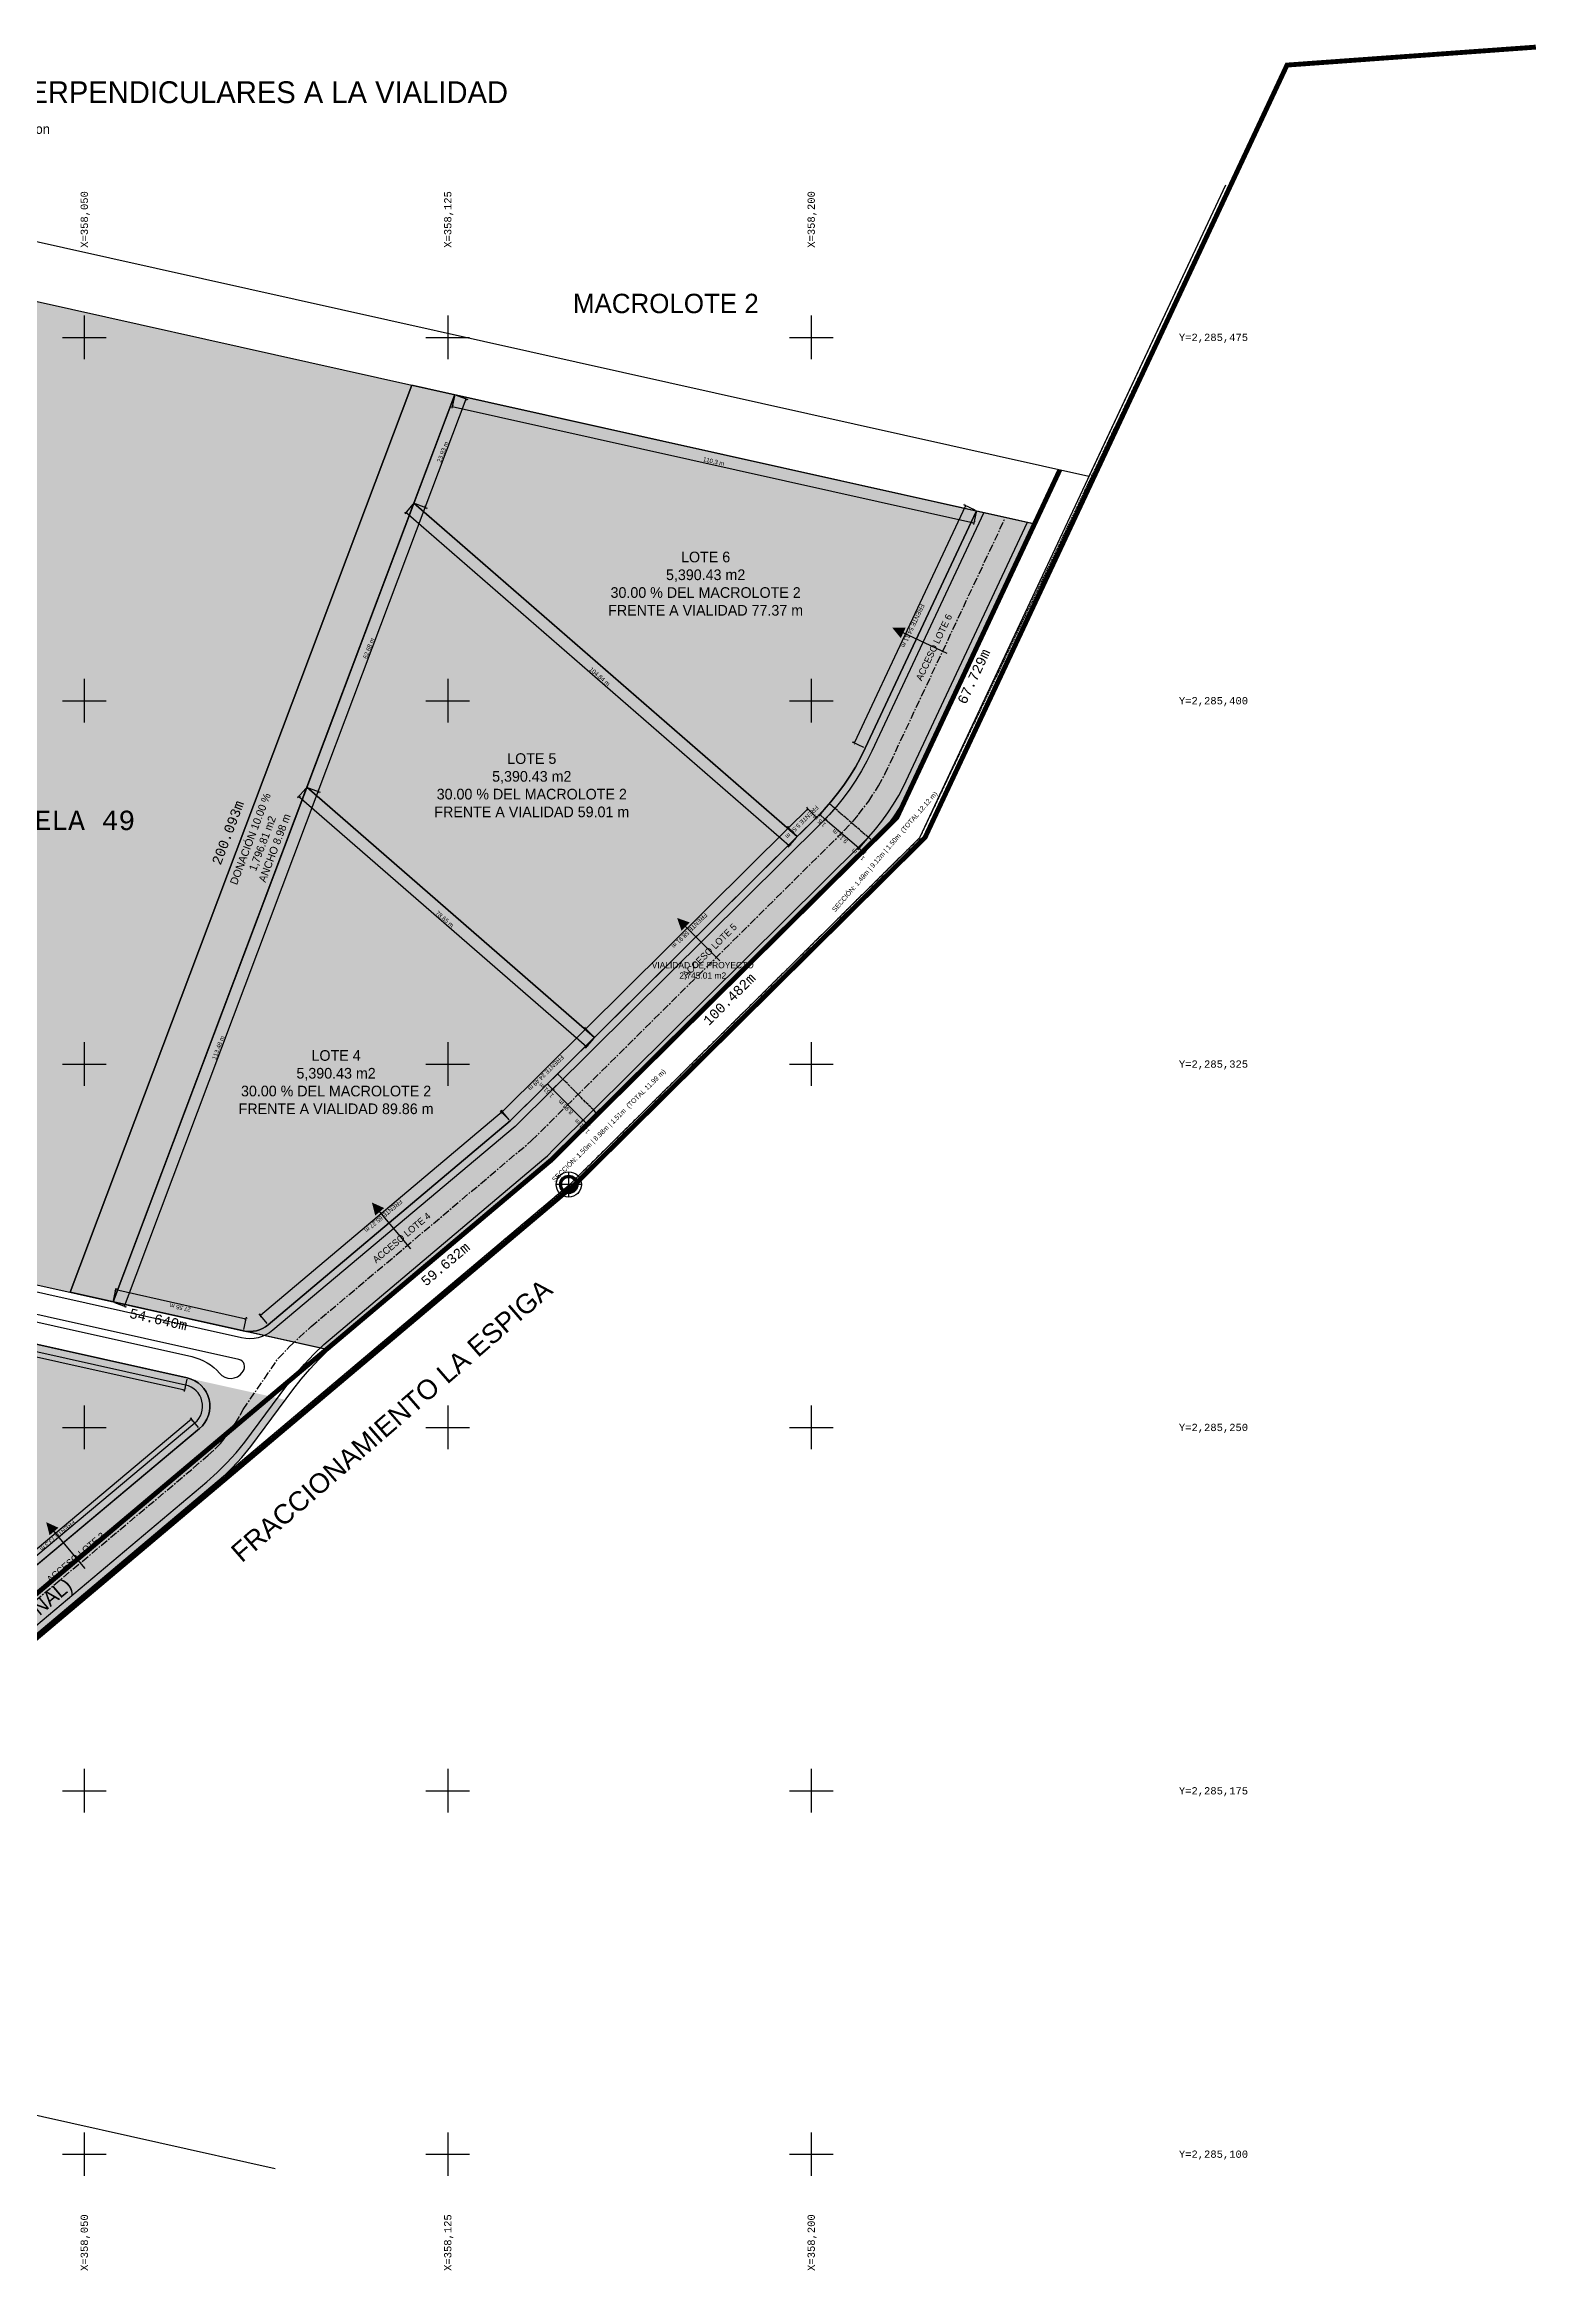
# Model space of a CAD drawing. Header units: metres. Extents: x 357773 to 358350, y 2285074 to 2285535.
# Drawn here: x 358041.8 to 358350, y 2285074.2 to 2285535.4 of the extents above; entities that cross this region are included whole.
import ezdxf
from ezdxf.enums import TextEntityAlignment as Align

# ---------------------------------------------------------------- set-up
doc = ezdxf.new("R2010")
doc.units = ezdxf.units.M
doc.header["$LTSCALE"] = 0.5
for name, pattern in [('CENTER', [5.08, 3.175, -0.635, 0.635, -0.635]), ('CENTRO1', [0.44, 0.2, -0.08, 0.08, -0.08]), ('DASHED', [1.524, 1.27, -0.254]), ('DASHED2', [0.762, 0.635, -0.127])]:
    doc.linetypes.add(name, pattern=pattern)
for name, color, linetype in [('_Ejido Menchaca', 4, 'Continuous'), ('_Textos', 7, 'Continuous'), ('_Traza', 7, 'Continuous'), ('_Traza Urbana', 5, 'Continuous'), ('COTAS', 6, 'Continuous'), ('CVL_RET_TX', 2, 'Continuous'), ('CVL_RETUTM', 8, 'Continuous'), ('DONACION', 3, 'Continuous'), ('Formato Catastro', 7, 'Continuous'), ('LOTES', 2, 'Continuous'), ('MOJONERA', 1, 'Continuous'), ('Polígono', 7, 'Continuous'), ('TEXTOS', 7, 'Continuous'), ('VIAL_ASFALTO', 8, 'Continuous'), ('VIAL_BANQUETA', 9, 'CONTINUOUS'), ('ZONA PARCELADA', 7, 'Continuous')]:
    doc.layers.add(name, color=color, linetype=linetype)
doc.layers.add('Distancias', color=7, linetype='Continuous', plot=False)
doc.styles.add('ARIAL', font='arial.ttf')
doc.styles.add('MONOTXT4', font='monotxt4.shx')
doc.styles.add('OpenSansCondensed-Light', font='OpenSansCondensed-Light.ttf')
doc.dimstyles.new('COTAS_M', dxfattribs={"dimtxt": 0.9, "dimasz": 0.6, "dimexe": 0.4, "dimexo": 0.3, "dimgap": 0.2, "dimtad": 1, "dimzin": 12, "dimdsep": 46, "dimtxsty": 'OpenSansCondensed-Light', "dimblk": 'ARCHTICK', "dimcen": 2.5, "dimclrd": 256, "dimclre": 256, "dimclrt": 256, "dimazin": 3, "dimtfac": 0.5, "dimtmove": 2, "dimatfit": 3})

# ---------------------------------------------------------------- blocks, each defined once
blk = doc.blocks.new('5')
at = {"layer": 'MOJONERA', "ltscale": 0.05}
h = blk.add_hatch(color=256, dxfattribs=at)
edge = h.paths.add_edge_path()
edge.add_ellipse((137.546, 95.6), major_axis=(0.132, 0.132), ratio=1, start_angle=0, end_angle=360)
edge = h.paths.add_edge_path(flags=16)
edge.add_ellipse((137.546, 95.6), major_axis=(0.102, 0.102), ratio=1, start_angle=0, end_angle=360)
at = {"layer": 'MOJONERA', "const_width": 0.0289}
for points in [[(137.546, 95.343), (137.546, 95.857)], [(137.289, 95.6), (137.804, 95.6)]]:
    blk.add_lwpolyline(points, dxfattribs=at)
at = {"layer": 'MOJONERA', "ltscale": 0.05}
for major_axis, start_param, end_param in [((0.182, 0.182), 5.401458427801168, 11.68464373498075), ((0.132, 0.132), 5.401458427801197, 11.68464373498078), ((0.102, 0.102), 5.401458427801134, 11.68464373498072)]:
    blk.add_ellipse((137.546, 95.6), major_axis=major_axis, ratio=1, start_param=start_param, end_param=end_param, dxfattribs=at)
blk = doc.blocks.new('_ARCHTICK')
at = {"color": 0, "linetype": 'BYBLOCK', "const_width": 0.15}
blk.add_lwpolyline([(-0.5, -0.5), (0.5, 0.5)], dxfattribs=at)
blk = doc.blocks.new('*D9')
for p, q in [((358072.15, 2285251.69), (358015.98, 2285204.6)), ((358073.57, 2285250), (358071.9, 2285251.99)), ((358017.39, 2285202.91), (358015.72, 2285204.91))]:
    blk.add_line(p, q)
at = {"layer": 'Defpoints'}
for p in [(358072.15, 2285251.69), (358073.76, 2285249.77), (358017.59, 2285202.68)]:
    blk.add_point(p, dxfattribs=at)
at = {"layer": 'COTAS', "xscale": 0.6, "yscale": 0.6}
for p, rotation in [((358072.15, 2285251.69), 39.96975634277135), ((358015.98, 2285204.6), -140.03024365722865)]:
    blk.add_blockref('_ARCHTICK', p, dxfattribs=dict(at, rotation=rotation))
at = {"layer": 'COTAS', "insert": (358044.48, 2285227.65), "char_height": 0.9, "attachment_point": 5, "rotation": 219.9698, "style": 'OpenSansCondensed-Light'}
blk.add_mtext('FRENTE 73.3 m', dxfattribs=at)
blk = doc.blocks.new('*D10')
for p, q in [((357950.49, 2285286.83), (357949.93, 2285284.29)), ((357950.01, 2285284.68), (358070.67, 2285257.79)), ((358071.14, 2285259.94), (358070.58, 2285257.4))]:
    blk.add_line(p, q)
at = {"layer": 'Defpoints'}
for p in [(357950.56, 2285287.12), (357950.01, 2285284.68), (358071.21, 2285260.23)]:
    blk.add_point(p, dxfattribs=at)
at = {"layer": 'COTAS', "xscale": 0.6, "yscale": 0.6}
for p, rotation in [((357950.01, 2285284.68), 167.4346516200781), ((358070.67, 2285257.79), -12.565348379921899)]:
    blk.add_blockref('_ARCHTICK', p, dxfattribs=dict(at, rotation=rotation))
at = {"layer": 'COTAS', "insert": (358010.48, 2285271.87), "char_height": 0.9, "attachment_point": 5, "rotation": 347.4347, "style": 'OpenSansCondensed-Light'}
blk.add_mtext('123.61 m', dxfattribs=at)
blk = doc.blocks.new('*D11')
for p, q in [((358136.26, 2285315.17), (358086.34, 2285273.12)), ((358137.68, 2285313.49), (358136, 2285315.48)), ((358087.76, 2285271.44), (358086.08, 2285273.43))]:
    blk.add_line(p, q)
at = {"layer": 'Defpoints'}
for p in [(358136.26, 2285315.17), (358137.87, 2285313.26), (358087.95, 2285271.21)]:
    blk.add_point(p, dxfattribs=at)
at = {"layer": 'COTAS', "xscale": 0.6, "yscale": 0.6}
for p, rotation in [((358136.26, 2285315.17), 40.1090357097693), ((358086.34, 2285273.12), -139.8909642902307)]:
    blk.add_blockref('_ARCHTICK', p, dxfattribs=dict(at, rotation=rotation))
at = {"layer": 'COTAS', "insert": (358111.72, 2285293.65), "char_height": 0.9, "attachment_point": 5, "rotation": 220.109, "style": 'OpenSansCondensed-Light'}
blk.add_mtext('FRENTE 65.27 m', dxfattribs=at)
blk = doc.blocks.new('*D12')
for p, q in [((358056, 2285276.22), (358056.56, 2285278.76)), ((358083.36, 2285272.38), (358056.48, 2285278.37)), ((358082.89, 2285270.23), (358083.45, 2285272.77))]:
    blk.add_line(p, q)
at = {"layer": 'Defpoints'}
for p in [(358055.93, 2285275.93), (358082.82, 2285269.94), (358083.36, 2285272.38)]:
    blk.add_point(p, dxfattribs=at)
at = {"layer": 'COTAS', "xscale": 0.6, "yscale": 0.6}
for p, rotation in [((358056.48, 2285278.37), 167.44403628633896), ((358083.36, 2285272.38), 347.4440362863389)]:
    blk.add_blockref('_ARCHTICK', p, dxfattribs=dict(at, rotation=rotation))
at = {"layer": 'COTAS', "insert": (358069.78, 2285274.74), "char_height": 0.9, "attachment_point": 5, "rotation": 167.444, "style": 'OpenSansCondensed-Light'}
blk.add_mtext('27.55 m', dxfattribs=at)
blk = doc.blocks.new('*D13')
for p, q in [((358058.27, 2285275.05), (358098.27, 2285381.25)), ((358096.21, 2285382.02), (358098.64, 2285381.11)), ((358056.21, 2285275.82), (358058.65, 2285274.91))]:
    blk.add_line(p, q)
at = {"layer": 'Defpoints'}
for p in [(358095.93, 2285382.13), (358055.93, 2285275.93), (358058.27, 2285275.05)]:
    blk.add_point(p, dxfattribs=at)
at = {"layer": 'COTAS', "xscale": 0.6, "yscale": 0.6}
for p, rotation in [((358098.27, 2285381.25), 69.36419303697745), ((358058.27, 2285275.05), 249.36419303697744)]:
    blk.add_blockref('_ARCHTICK', p, dxfattribs=dict(at, rotation=rotation))
at = {"layer": 'COTAS', "insert": (358077.66, 2285328.38), "char_height": 0.9, "attachment_point": 5, "rotation": 69.3642, "style": 'OpenSansCondensed-Light'}
blk.add_mtext('113.48 m', dxfattribs=at)
blk = doc.blocks.new('*D14')
for p, q in [((358095.73, 2285381.9), (358094.02, 2285379.94)), ((358094.29, 2285380.24), (358153.62, 2285328.61)), ((358155.07, 2285330.27), (358153.36, 2285328.31))]:
    blk.add_line(p, q)
at = {"layer": 'Defpoints'}
for p in [(358094.29, 2285380.24), (358095.93, 2285382.13), (358155.26, 2285330.5)]:
    blk.add_point(p, dxfattribs=at)
at = {"layer": 'COTAS', "xscale": 0.6, "yscale": 0.6}
for p, rotation in [((358094.29, 2285380.24), 138.97335308918764), ((358153.62, 2285328.61), -41.02664691081236)]:
    blk.add_blockref('_ARCHTICK', p, dxfattribs=dict(at, rotation=rotation))
at = {"layer": 'COTAS', "insert": (358124.38, 2285354.92), "char_height": 0.9, "attachment_point": 5, "rotation": 318.9734, "style": 'OpenSansCondensed-Light'}
blk.add_mtext('78.65 m', dxfattribs=at)
blk = doc.blocks.new('*D15')
for p, q in [((358155.05, 2285330.71), (358153.22, 2285332.56)), ((358153.5, 2285332.28), (358136.11, 2285315.04)), ((358137.66, 2285313.47), (358135.83, 2285315.32))]:
    blk.add_line(p, q)
at = {"layer": 'Defpoints'}
for p in [(358153.5, 2285332.28), (358155.26, 2285330.5), (358137.87, 2285313.26)]:
    blk.add_point(p, dxfattribs=at)
at = {"layer": 'COTAS', "xscale": 0.6, "yscale": 0.6}
for p, rotation in [((358153.5, 2285332.28), 44.74503000069353), ((358136.11, 2285315.04), -135.25496999930647)]:
    blk.add_blockref('_ARCHTICK', p, dxfattribs=dict(at, rotation=rotation))
at = {"layer": 'COTAS', "insert": (358145.26, 2285323.19), "char_height": 0.9, "attachment_point": 5, "rotation": 224.745, "style": 'OpenSansCondensed-Light'}
blk.add_mtext('FRENTE 24.49 m', dxfattribs=at)
blk = doc.blocks.new('*D16')
for p, q in [((358098.27, 2285381.25), (358120.36, 2285439.91)), ((358118.3, 2285440.68), (358120.73, 2285439.77)), ((358096.21, 2285382.02), (358098.64, 2285381.11))]:
    blk.add_line(p, q)
at = {"layer": 'Defpoints'}
for p in [(358118.02, 2285440.79), (358095.93, 2285382.13), (358098.27, 2285381.25)]:
    blk.add_point(p, dxfattribs=at)
at = {"layer": 'COTAS', "xscale": 0.6, "yscale": 0.6}
for p, rotation in [((358120.36, 2285439.91), 69.36419303708456), ((358098.27, 2285381.25), 249.36419303708456)]:
    blk.add_blockref('_ARCHTICK', p, dxfattribs=dict(at, rotation=rotation))
at = {"layer": 'COTAS', "insert": (358108.7, 2285410.81), "char_height": 0.9, "attachment_point": 5, "rotation": 69.3642, "style": 'OpenSansCondensed-Light'}
blk.add_mtext('62.68 m', dxfattribs=at)
blk = doc.blocks.new('*D17')
for p, q in [((358117.82, 2285440.56), (358116.11, 2285438.6)), ((358116.38, 2285438.9), (358195.47, 2285370.09)), ((358196.91, 2285371.75), (358195.2, 2285369.79))]:
    blk.add_line(p, q)
at = {"layer": 'Defpoints'}
for p in [(358116.38, 2285438.9), (358118.02, 2285440.79), (358197.11, 2285371.97)]:
    blk.add_point(p, dxfattribs=at)
at = {"layer": 'COTAS', "xscale": 0.6, "yscale": 0.6}
for p, rotation in [((358116.38, 2285438.9), 138.9733530891289), ((358195.47, 2285370.09), -41.02664691087111)]:
    blk.add_blockref('_ARCHTICK', p, dxfattribs=dict(at, rotation=rotation))
at = {"layer": 'COTAS', "insert": (358156.35, 2285404.99), "char_height": 0.9, "attachment_point": 5, "rotation": 318.9734, "style": 'OpenSansCondensed-Light'}
blk.add_mtext('104.84 m', dxfattribs=at)
blk = doc.blocks.new('*D18')
for p, q in [((358196.9, 2285372.19), (358195.07, 2285374.03)), ((358195.35, 2285373.75), (358153.5, 2285332.28)), ((358155.05, 2285330.71), (358153.22, 2285332.56))]:
    blk.add_line(p, q)
at = {"layer": 'Defpoints'}
for p in [(358195.35, 2285373.75), (358197.11, 2285371.97), (358155.26, 2285330.5)]:
    blk.add_point(p, dxfattribs=at)
at = {"layer": 'COTAS', "xscale": 0.6, "yscale": 0.6}
for p, rotation in [((358195.35, 2285373.75), 44.745030000721925), ((358153.5, 2285332.28), -135.25496999927807)]:
    blk.add_blockref('_ARCHTICK', p, dxfattribs=dict(at, rotation=rotation))
at = {"layer": 'COTAS', "insert": (358174.88, 2285352.55), "char_height": 0.9, "attachment_point": 5, "rotation": 224.745, "style": 'OpenSansCondensed-Light'}
blk.add_mtext('FRENTE 58.91 m', dxfattribs=at)
blk = doc.blocks.new('*D19')
for p, q in [((358196.9, 2285372.19), (358195.07, 2285374.03)), ((358199.31, 2285377.68), (358195.35, 2285373.75)), ((358200.86, 2285376.11), (358199.03, 2285377.96))]:
    blk.add_line(p, q)
at = {"layer": 'Defpoints'}
for p in [(358199.31, 2285377.68), (358201.07, 2285375.9), (358197.11, 2285371.97)]:
    blk.add_point(p, dxfattribs=at)
at = {"layer": 'COTAS', "xscale": 0.6, "yscale": 0.6}
for p, rotation in [((358195.35, 2285373.75), -135.25497000078022), ((358199.31, 2285377.68), 44.74502999921978)]:
    blk.add_blockref('_ARCHTICK', p, dxfattribs=dict(at, rotation=rotation))
at = {"layer": 'COTAS', "insert": (358198.07, 2285374.97), "char_height": 0.9, "attachment_point": 5, "rotation": 224.745, "style": 'OpenSansCondensed-Light'}
blk.add_mtext('FRENTE 5.58 m', dxfattribs=at)
blk = doc.blocks.new('*D20')
for p, q in [((358120.36, 2285439.91), (358128.79, 2285462.31)), ((358126.73, 2285463.08), (358129.17, 2285462.16)), ((358118.3, 2285440.68), (358120.73, 2285439.77))]:
    blk.add_line(p, q)
at = {"layer": 'Defpoints'}
for p in [(358126.45, 2285463.19), (358118.02, 2285440.79), (358120.36, 2285439.91)]:
    blk.add_point(p, dxfattribs=at)
at = {"layer": 'COTAS', "xscale": 0.6, "yscale": 0.6}
for p, rotation in [((358128.79, 2285462.31), 69.36419303689965), ((358120.36, 2285439.91), 249.36419303689965)]:
    blk.add_blockref('_ARCHTICK', p, dxfattribs=dict(at, rotation=rotation))
at = {"layer": 'COTAS', "insert": (358123.97, 2285451.34), "char_height": 0.9, "attachment_point": 5, "rotation": 69.3642, "style": 'OpenSansCondensed-Light'}
blk.add_mtext('23.93 m', dxfattribs=at)
blk = doc.blocks.new('*D21')
for p, q in [((358126.39, 2285462.89), (358125.82, 2285460.36)), ((358125.91, 2285460.75), (358233.57, 2285436.75)), ((358234.04, 2285438.9), (358233.48, 2285436.36))]:
    blk.add_line(p, q)
at = {"layer": 'Defpoints'}
for p in [(358126.45, 2285463.19), (358125.91, 2285460.75), (358234.11, 2285439.19)]:
    blk.add_point(p, dxfattribs=at)
at = {"layer": 'COTAS', "xscale": 0.6, "yscale": 0.6}
for p, rotation in [((358125.91, 2285460.75), 167.43422828441047), ((358233.57, 2285436.75), -12.565771715589523)]:
    blk.add_blockref('_ARCHTICK', p, dxfattribs=dict(at, rotation=rotation))
at = {"layer": 'COTAS', "insert": (358179.88, 2285449.38), "char_height": 0.9, "attachment_point": 5, "rotation": 347.4342, "style": 'OpenSansCondensed-Light'}
blk.add_mtext('110.3 m', dxfattribs=at)
blk = doc.blocks.new('*D22')
for p, q in [((358231.85, 2285440.25), (358208.89, 2285391.25)), ((358233.84, 2285439.32), (358231.48, 2285440.42)), ((358210.88, 2285390.32), (358208.52, 2285391.42))]:
    blk.add_line(p, q)
at = {"layer": 'Defpoints'}
for p in [(358231.85, 2285440.25), (358234.11, 2285439.19), (358211.15, 2285390.19)]:
    blk.add_point(p, dxfattribs=at)
at = {"layer": 'COTAS', "xscale": 0.6, "yscale": 0.6}
for p, rotation in [((358231.85, 2285440.25), 64.89355395416987), ((358208.89, 2285391.25), -115.10644604583013)]:
    blk.add_blockref('_ARCHTICK', p, dxfattribs=dict(at, rotation=rotation))
at = {"layer": 'COTAS', "insert": (358220.95, 2285415.47), "char_height": 0.9, "attachment_point": 5, "rotation": 244.8936, "style": 'OpenSansCondensed-Light'}
blk.add_mtext('FRENTE 54.11 m', dxfattribs=at)
blk = doc.blocks.new('*D29')
for p, q in [((358154.84, 2285315.32), (358152.64, 2285313.14)), ((358155.9, 2285314.26), (358153.7, 2285312.07)), ((358153.99, 2285312.36), (358152.93, 2285313.42))]:
    blk.add_line(p, q)
at = {"layer": 'Defpoints'}
for p in [(358155.06, 2285315.54), (358156.12, 2285314.47), (358153.99, 2285312.36)]:
    blk.add_point(p, dxfattribs=at)
at = {"layer": 'COTAS', "xscale": 0.6, "yscale": 0.6}
for p, rotation in [((358152.93, 2285313.42), 134.7450299981669), ((358153.99, 2285312.36), 314.7450299981669)]:
    blk.add_blockref('_ARCHTICK', p, dxfattribs=dict(at, rotation=rotation))
at = {"layer": 'COTAS', "insert": (358152.71, 2285312.15), "char_height": 0.9, "attachment_point": 5, "rotation": 134.745, "style": 'OpenSansCondensed-Light'}
blk.add_mtext('1.51 m', dxfattribs=at)
blk = doc.blocks.new('*D30')
for p, q in [((358148.53, 2285321.7), (358146.32, 2285319.52)), ((358152.93, 2285313.42), (358146.61, 2285319.8)), ((358154.84, 2285315.32), (358152.64, 2285313.14))]:
    blk.add_line(p, q)
at = {"layer": 'Defpoints'}
for p in [(358148.74, 2285321.91), (358155.06, 2285315.54), (358152.93, 2285313.42)]:
    blk.add_point(p, dxfattribs=at)
at = {"layer": 'COTAS', "xscale": 0.6, "yscale": 0.6}
for p, rotation in [((358146.61, 2285319.8), 134.74503000113876), ((358152.93, 2285313.42), 314.74503000113873)]:
    blk.add_blockref('_ARCHTICK', p, dxfattribs=dict(at, rotation=rotation))
at = {"layer": 'COTAS', "insert": (358149.31, 2285316.15), "char_height": 0.9, "attachment_point": 5, "rotation": 134.745, "style": 'OpenSansCondensed-Light'}
blk.add_mtext('8.98 m', dxfattribs=at)
blk = doc.blocks.new('*D31')
for p, q in [((358147.47, 2285322.77), (358145.26, 2285320.59)), ((358146.61, 2285319.8), (358145.55, 2285320.87)), ((358148.53, 2285321.7), (358146.32, 2285319.52))]:
    blk.add_line(p, q)
at = {"layer": 'Defpoints'}
for p in [(358146.61, 2285319.8), (358147.68, 2285322.98), (358148.74, 2285321.91)]:
    blk.add_point(p, dxfattribs=at)
at = {"layer": 'COTAS', "xscale": 0.6, "yscale": 0.6}
for p, rotation in [((358145.55, 2285320.87), 134.74502999422245), ((358146.61, 2285319.8), 314.7450299942225)]:
    blk.add_blockref('_ARCHTICK', p, dxfattribs=dict(at, rotation=rotation))
at = {"layer": 'COTAS', "insert": (358145.33, 2285319.6), "char_height": 0.9, "attachment_point": 5, "rotation": 134.745, "style": 'OpenSansCondensed-Light'}
blk.add_mtext('1.51 m', dxfattribs=at)
blk = doc.blocks.new('*D32')
for p, q in [((358211.56, 2285371.58), (358209.53, 2285369.24)), ((358210.93, 2285368.56), (358209.8, 2285369.54)), ((358212.69, 2285370.6), (358210.66, 2285368.26))]:
    blk.add_line(p, q)
at = {"layer": 'Defpoints'}
for p in [(358211.76, 2285371.81), (358212.89, 2285370.83), (358210.93, 2285368.56)]:
    blk.add_point(p, dxfattribs=at)
at = {"layer": 'COTAS', "xscale": 0.6, "yscale": 0.6}
for p, rotation in [((358209.8, 2285369.54), 139.1097886686263), ((358210.93, 2285368.56), 319.10978866862627)]:
    blk.add_blockref('_ARCHTICK', p, dxfattribs=dict(at, rotation=rotation))
at = {"layer": 'COTAS', "insert": (358209.67, 2285368.25), "char_height": 0.9, "attachment_point": 5, "rotation": 139.1098, "style": 'OpenSansCondensed-Light'}
blk.add_mtext('1.5 m', dxfattribs=at)
blk = doc.blocks.new('*D33')
for p, q in [((358204.67, 2285377.55), (358202.64, 2285375.21)), ((358209.8, 2285369.54), (358202.9, 2285375.51)), ((358211.56, 2285371.58), (358209.53, 2285369.24))]:
    blk.add_line(p, q)
at = {"layer": 'Defpoints'}
for p in [(358204.86, 2285377.78), (358209.8, 2285369.54), (358211.76, 2285371.81)]:
    blk.add_point(p, dxfattribs=at)
at = {"layer": 'COTAS', "xscale": 0.6, "yscale": 0.6}
for p, rotation in [((358202.9, 2285375.51), 139.10978867285613), ((358209.8, 2285369.54), 319.1097886728561)]:
    blk.add_blockref('_ARCHTICK', p, dxfattribs=dict(at, rotation=rotation))
at = {"layer": 'COTAS', "insert": (358205.92, 2285372.03), "char_height": 0.9, "attachment_point": 5, "rotation": 139.1098, "style": 'OpenSansCondensed-Light'}
blk.add_mtext('9.12 m', dxfattribs=at)
blk = doc.blocks.new('*D34')
for p, q in [((358203.53, 2285378.53), (358201.51, 2285376.19)), ((358202.9, 2285375.51), (358201.77, 2285376.49)), ((358204.67, 2285377.55), (358202.64, 2285375.21))]:
    blk.add_line(p, q)
at = {"layer": 'Defpoints'}
for p in [(358203.73, 2285378.76), (358202.9, 2285375.51), (358204.86, 2285377.78)]:
    blk.add_point(p, dxfattribs=at)
at = {"layer": 'COTAS', "xscale": 0.6, "yscale": 0.6}
for p, rotation in [((358201.77, 2285376.49), 139.10978867755304), ((358202.9, 2285375.51), 319.10978867755307)]:
    blk.add_blockref('_ARCHTICK', p, dxfattribs=dict(at, rotation=rotation))
at = {"layer": 'COTAS', "insert": (358201.65, 2285375.21), "char_height": 0.9, "attachment_point": 5, "rotation": 139.1098, "style": 'OpenSansCondensed-Light'}
blk.add_mtext('1.5 m', dxfattribs=at)

msp = doc.modelspace()

# ---------------------------------------------------------------- hatches: boundary and pattern name
h = msp.add_hatch(color=61)
h.dxf.hatch_style = 1
h.paths.add_polyline_path([(358019.021, 2285487.145), (357947.331, 2285300.145), (358047.082, 2285277.904), (358117.599, 2285465.16)])
h.paths.add_polyline_path([(357842.527, 2285310.852), (357772.598, 2285123.07), (357870.17, 2285100.389), (357941.727, 2285289.095)])
at = {"layer": 'DONACION', "transparency": 33554546}
msp.add_hatch(color=3, dxfattribs=at).paths.add_polyline_path([(358047.08, 2285277.9), (358117.6, 2285465.16), (358126.452, 2285463.187), (358055.933, 2285275.928)])
at = {"layer": 'LOTES', "transparency": 33554534}
for points in [[(358209.11, 2285386.3), (358207.97, 2285384.42), (358206.74, 2285382.6), (358205.44, 2285380.83), (358204.06, 2285379.13), (358202.6, 2285377.48), (358201.07, 2285375.9), (358197.108, 2285371.973), (358118.018, 2285440.789), (358126.452, 2285463.187), (358234.11, 2285439.19), (358211.15, 2285390.19), (358210.17, 2285388.22)], [(358155.264, 2285330.5), (358095.927, 2285382.13), (358118.018, 2285440.789), (358197.108, 2285371.973)], [(358137.87, 2285313.26), (358087.95, 2285271.21), (358087.39, 2285270.79), (358086.79, 2285270.45), (358086.16, 2285270.17), (358085.51, 2285269.97), (358084.84, 2285269.85), (358084.15, 2285269.8), (358083.46, 2285269.83), (358082.82, 2285269.94), (358055.933, 2285275.928), (358095.927, 2285382.13), (358155.264, 2285330.5)], [(358072.79, 2285259.64), (358073.48, 2285259.19), (358074.11, 2285258.66), (358074.66, 2285258.04), (358075.12, 2285257.35), (358075.48, 2285256.6), (358075.74, 2285255.79), (358075.88, 2285254.96), (358075.9, 2285254.12), (358075.81, 2285253.3), (358075.61, 2285252.5), (358075.3, 2285251.74), (358074.89, 2285251.02), (358074.37, 2285250.36), (358073.76, 2285249.77), (358017.586, 2285202.685), (357949.391, 2285284.043), (357950.558, 2285287.122), (358071.21, 2285260.23), (358072.03, 2285259.99)]]:
    msp.add_hatch(color=2, dxfattribs=at).paths.add_polyline_path(points)
at = {"layer": 'TEXTOS'}
for points in [[(358216.734, 2285415.07), (358218.484, 2285412.918), (358219.507, 2285415.089)], [(358172.329, 2285355.157), (358173.238, 2285352.538), (358174.942, 2285354.228)], [(358109.348, 2285296.426), (358110.04, 2285293.74), (358111.876, 2285295.287)], [(358042.142, 2285230.445), (358042.827, 2285227.757), (358044.667, 2285229.298)]]:
    msp.add_hatch(color=1, dxfattribs=at).paths.add_polyline_path(points)
at = {"layer": 'VIAL_ASFALTO', "transparency": 33554508}
for points in [[(358082.82, 2285269.94), (358083.46, 2285269.83), (358084.15, 2285269.8), (358084.84, 2285269.85), (358085.51, 2285269.97), (358086.16, 2285270.17), (358086.79, 2285270.45), (358087.39, 2285270.79), (358087.95, 2285271.21), (358137.87, 2285313.26), (358201.07, 2285375.9), (358202.6, 2285377.48), (358204.06, 2285379.13), (358205.44, 2285380.83), (358206.74, 2285382.6), (358207.97, 2285384.42), (358209.11, 2285386.3), (358210.17, 2285388.22), (358211.15, 2285390.19), (358234.11, 2285439.19), (358246.11, 2285436.51), (358217.37, 2285375.19), (358146, 2285304.45), (358100.41, 2285266.01)], [(357912.1, 2285117.35), (357912.81, 2285117.23), (357913.49, 2285117.2), (357914.18, 2285117.25), (357914.84, 2285117.37), (357915.5, 2285117.57), (357916.12, 2285117.84), (357916.72, 2285118.19), (357917.27, 2285118.6), (358073.76, 2285249.77), (358074.37, 2285250.36), (358074.89, 2285251.02), (358075.3, 2285251.74), (358075.61, 2285252.5), (358075.81, 2285253.3), (358075.9, 2285254.12), (358075.88, 2285254.96), (358075.74, 2285255.79), (358075.48, 2285256.6), (358075.12, 2285257.35), (358074.66, 2285258.04), (358074.11, 2285258.66), (358073.48, 2285259.19), (358072.79, 2285259.64), (358072.03, 2285259.99), (358071.21, 2285260.23), (358009.47, 2285273.99), (358091.49, 2285255.71), (358084.35, 2285246.08), (358082.49, 2285243.81), (358080.52, 2285241.64), (358078.43, 2285239.58), (358076.24, 2285237.63), (358002.97, 2285176.02), (357929.38, 2285113.52)]]:
    msp.add_hatch(color=8, dxfattribs=at).paths.add_polyline_path(points)

# ---------------------------------------------------------------- linework, layer by layer
at = {"layer": '_Ejido Menchaca', "linetype": 'DASHED2'}
msp.add_lwpolyline([(358284.35, 2285502.089), (358222.355, 2285371.673), (358150.058, 2285300.017), (357883.202, 2285074.491)], dxfattribs=at)
at = {"layer": '_Traza'}
for q in [(358047.082, 2285277.904), (358241.111, 2285437.629)]:
    msp.add_line((358117.599, 2285465.16), q, dxfattribs=at)
at = {"layer": '_Traza Urbana', "const_width": 1}
msp.add_lwpolyline([(358349.543, 2285534.91), (358298.189, 2285531.203), (358223.503, 2285371.798), (358151.241, 2285300.177), (357929.733, 2285113.441)], dxfattribs=at)
at = {"layer": '_Traza Urbana', "color": 3, "linetype": 'CENTRO1', "const_width": 1}
msp.add_lwpolyline([(358251.312, 2285447.65), (358217.692, 2285375.894), (358146.514, 2285305.347), (357897.468, 2285095.396)], dxfattribs=at)
at = {"layer": 'CVL_RETUTM', "color": 8, "linetype": 'Continuous'}
for p, q in [((358050, 2285479.5), (358050, 2285470.5)), ((358125, 2285479.5), (358125, 2285470.5)), ((358200, 2285479.5), (358200, 2285470.5)), ((358045.5, 2285475), (358054.5, 2285475)), ((358120.5, 2285475), (358129.5, 2285475)), ((358195.5, 2285475), (358204.5, 2285475)), ((358050, 2285404.5), (358050, 2285395.5)), ((358125, 2285404.5), (358125, 2285395.5)), ((358200, 2285404.5), (358200, 2285395.5)), ((358045.5, 2285400), (358054.5, 2285400)), ((358120.5, 2285400), (358129.5, 2285400)), ((358195.5, 2285400), (358204.5, 2285400)), ((358050, 2285329.5), (358050, 2285320.5)), ((358125, 2285329.5), (358125, 2285320.5)), ((358200, 2285329.5), (358200, 2285320.5)), ((358045.5, 2285325), (358054.5, 2285325)), ((358120.5, 2285325), (358129.5, 2285325)), ((358195.5, 2285325), (358204.5, 2285325)), ((358050, 2285254.5), (358050, 2285245.5)), ((358125, 2285254.5), (358125, 2285245.5)), ((358200, 2285254.5), (358200, 2285245.5)), ((358045.5, 2285250), (358054.5, 2285250)), ((358120.5, 2285250), (358129.5, 2285250)), ((358195.5, 2285250), (358204.5, 2285250)), ((358050, 2285179.5), (358050, 2285170.5)), ((358125, 2285179.5), (358125, 2285170.5)), ((358200, 2285179.5), (358200, 2285170.5)), ((358045.5, 2285175), (358054.5, 2285175)), ((358120.5, 2285175), (358129.5, 2285175)), ((358195.5, 2285175), (358204.5, 2285175)), ((358050, 2285104.5), (358050, 2285095.5)), ((358125, 2285104.5), (358125, 2285095.5)), ((358200, 2285104.5), (358200, 2285095.5)), ((358045.5, 2285100), (358054.5, 2285100)), ((358120.5, 2285100), (358129.5, 2285100)), ((358195.5, 2285100), (358204.5, 2285100))]:
    msp.add_line(p, q, dxfattribs=at)
at = {"layer": 'DONACION'}
msp.add_lwpolyline([(358047.08, 2285277.9), (358117.6, 2285465.16), (358126.452, 2285463.187), (358055.933, 2285275.928)], close=True, dxfattribs=at)
at = {"layer": 'LOTES'}
for points in [[(358209.11, 2285386.3), (358207.97, 2285384.42), (358206.74, 2285382.6), (358205.44, 2285380.83), (358204.06, 2285379.13), (358202.6, 2285377.48), (358201.07, 2285375.9), (358197.108, 2285371.973), (358118.018, 2285440.789), (358126.452, 2285463.187), (358234.11, 2285439.19), (358211.15, 2285390.19), (358210.17, 2285388.22)], [(358155.264, 2285330.5), (358095.927, 2285382.13), (358118.018, 2285440.789), (358197.108, 2285371.973)], [(358137.87, 2285313.26), (358087.95, 2285271.21), (358087.39, 2285270.79), (358086.79, 2285270.45), (358086.16, 2285270.17), (358085.51, 2285269.97), (358084.84, 2285269.85), (358084.15, 2285269.8), (358083.46, 2285269.83), (358082.82, 2285269.94), (358055.933, 2285275.928), (358095.927, 2285382.13), (358155.264, 2285330.5)], [(358072.79, 2285259.64), (358073.48, 2285259.19), (358074.11, 2285258.66), (358074.66, 2285258.04), (358075.12, 2285257.35), (358075.48, 2285256.6), (358075.74, 2285255.79), (358075.88, 2285254.96), (358075.9, 2285254.12), (358075.81, 2285253.3), (358075.61, 2285252.5), (358075.3, 2285251.74), (358074.89, 2285251.02), (358074.37, 2285250.36), (358073.76, 2285249.77), (358017.586, 2285202.685), (357949.391, 2285284.043), (357950.558, 2285287.122), (358071.21, 2285260.23), (358072.03, 2285259.99)]]:
    msp.add_lwpolyline(points, close=True, dxfattribs=at)
at = {"layer": 'Polígono'}
for p, q in [((358047.082, 2285277.904, 2000), (358117.599, 2285465.16, 2000)), ((358117.599, 2285465.16, 2000), (358246.11, 2285436.515, 2000)), ((358246.11, 2285436.515, 2000), (358217.371, 2285375.185, 2000)), ((358217.371, 2285375.185, 2000), (358146.004, 2285304.451, 2000)), ((358146.004, 2285304.451, 2000), (358100.413, 2285266.013, 2000)), ((358100.413, 2285266.013, 2000), (358047.082, 2285277.904, 2000))]:
    msp.add_line(p, q, dxfattribs=at)
at = {"layer": 'Polígono', "const_width": 0.2, "elevation": 2000}
msp.add_lwpolyline([(358117.599, 2285465.16), (358246.11, 2285436.515), (358217.371, 2285375.185), (358146.004, 2285304.451), (358100.413, 2285266.013), (358047.082, 2285277.904)], close=True, dxfattribs=at)
msp.add_lwpolyline([(358246.11, 2285436.515), (358217.371, 2285375.185), (358146.004, 2285304.451), (358100.413, 2285266.013), (358047.082, 2285277.904), (358117.599, 2285465.16), (358244.61, 2285436.849)], dxfattribs=at)
at = {"layer": 'TEXTOS', "color": 1}
for p, q in [((358228.04, 2285409.738), (358218.995, 2285414.004)), ((358181.136, 2285346.287), (358174.09, 2285353.383)), ((358117.4, 2285286.865), (358110.958, 2285294.513)), ((358050.166, 2285220.86), (358043.747, 2285228.528))]:
    msp.add_line(p, q, dxfattribs=at)
at = {"layer": 'VIAL_ASFALTO', "linetype": 'DASHED'}
for p, q in [((358212.891, 2285370.827), (358203.731, 2285378.759)), ((358156.117, 2285314.467), (358147.678, 2285322.981))]:
    msp.add_line(p, q, dxfattribs=at)
at = {"layer": 'VIAL_ASFALTO'}
for points in [[(358235.61, 2285438.86), (358212.51, 2285389.56), (358211.5, 2285387.53), (358210.41, 2285385.54), (358209.23, 2285383.61), (358207.97, 2285381.74), (358206.63, 2285379.92), (358205.2, 2285378.16), (358203.7, 2285376.46), (358202.13, 2285374.83), (358138.89, 2285312.15), (358088.91, 2285270.06), (358088.21, 2285269.54), (358087.47, 2285269.11), (358086.68, 2285268.77), (358085.87, 2285268.51), (358085.03, 2285268.36), (358084.17, 2285268.3), (358083.31, 2285268.34), (358082.45, 2285268.48), (357945.2, 2285299.08), (357945.69, 2285300.51)], [(357945.69, 2285300.51), (358082.78, 2285269.94), (358083.46, 2285269.83), (358084.15, 2285269.8), (358084.84, 2285269.85), (358085.51, 2285269.97), (358086.16, 2285270.17), (358086.79, 2285270.45), (358087.39, 2285270.79), (358087.95, 2285271.21), (358137.87, 2285313.26), (358201.07, 2285375.9), (358202.6, 2285377.48), (358204.06, 2285379.13), (358205.44, 2285380.83), (358206.74, 2285382.6), (358207.97, 2285384.42), (358209.11, 2285386.3), (358210.17, 2285388.22), (358211.15, 2285390.19), (358234.11, 2285439.19)], [(357928.41, 2285114.66), (358002, 2285177.16), (358075.27, 2285238.78), (358077.41, 2285240.67), (358079.43, 2285242.67), (358081.35, 2285244.78), (358083.15, 2285246.99), (358091.82, 2285258.68), (358093.6, 2285260.9), (358095.46, 2285263.05), (358097.39, 2285265.12), (358099.41, 2285267.13), (358144.86, 2285305.44), (358145.57, 2285306.09), (358146.92, 2285307.47), (358210.4, 2285370.39), (358211.87, 2285371.92), (358213.26, 2285373.51), (358214.57, 2285375.17), (358215.81, 2285376.88), (358216.97, 2285378.64), (358218.05, 2285380.46), (358219.04, 2285382.32), (358244.61, 2285436.85)], [(358002.97, 2285176.02), (358076.24, 2285237.63), (358078.43, 2285239.58), (358080.52, 2285241.64), (358082.49, 2285243.81), (358084.35, 2285246.08), (358093.02, 2285257.78), (358094.75, 2285259.94), (358096.56, 2285262.03), (358098.45, 2285264.06), (358100.41, 2285266.01), (358145.85, 2285304.31), (358146.6, 2285304.99), (358147.31, 2285305.7), (358148.01, 2285306.43), (358211.46, 2285369.33), (358212.97, 2285370.91), (358214.41, 2285372.55), (358215.76, 2285374.26), (358217.04, 2285376.02), (358218.24, 2285377.84), (358219.35, 2285379.71), (358220.38, 2285381.64), (358246.11, 2285436.51)], [(357943.33, 2285293.35), (358072.19, 2285264.62), (358073.02, 2285264.4), (358073.82, 2285264.12), (358074.59, 2285263.77), (358075.33, 2285263.37), (358076.03, 2285262.9), (358076.7, 2285262.38), (358077.32, 2285261.81), (358077.9, 2285261.18), (358078.39, 2285260.72), (358078.97, 2285260.39), (358079.61, 2285260.19), (358080.28, 2285260.13), (358080.95, 2285260.23), (358081.58, 2285260.47), (358082.13, 2285260.85), (358082.59, 2285261.34), (358082.8, 2285261.63)], [(358082.8, 2285261.63), (358082.99, 2285261.95), (358083.08, 2285262.31), (358083.09, 2285262.68), (358083, 2285263.05), (358082.83, 2285263.38), (358082.58, 2285263.65), (358082.28, 2285263.86), (358081.92, 2285263.99), (357943.72, 2285294.8)], [(357958.95, 2285126.07), (358017.29, 2285113.15), (358089.39, 2285097.02)]]:
    msp.add_lwpolyline(points, dxfattribs=at)
at = {"layer": 'VIAL_ASFALTO', "color": 1, "linetype": 'CENTER'}
msp.add_lwpolyline([(357925.63, 2285117.99), (357999, 2285179.9), (358072.53, 2285241.63), (358075.54, 2285244.25), (358077.02, 2285245.59), (358078.07, 2285246.69), (358079.3, 2285248.16), (358081.17, 2285250.89), (358082.16, 2285252.5), (358082.8, 2285253.71), (358090.04, 2285264.28), (358092.44, 2285266.76), (358096.82, 2285270.83), (358142.31, 2285309.2), (358206.82, 2285373.19), (358208.64, 2285375.16), (358209.79, 2285376.53), (358211.88, 2285379.29), (358213.89, 2285382.44), (358215.21, 2285384.83), (358240.04, 2285437.71)], dxfattribs=at)
at = {"layer": 'VIAL_BANQUETA'}
for points in [[(357916.31, 2285119.75), (358072.8, 2285250.92), (358073.26, 2285251.36), (358073.64, 2285251.86), (358073.95, 2285252.4), (358074.19, 2285252.97), (358074.34, 2285253.57), (358074.41, 2285254.18), (358074.39, 2285254.81), (358074.28, 2285255.44), (358074.09, 2285256.04), (358073.82, 2285256.61), (358073.47, 2285257.12), (358073.06, 2285257.58), (358072.59, 2285257.99), (358072.07, 2285258.32), (358071.5, 2285258.58), (358070.89, 2285258.76), (357941.23, 2285287.67)], [(357917.27, 2285118.6), (358073.76, 2285249.77), (358074.37, 2285250.36), (358074.89, 2285251.02), (358075.3, 2285251.74), (358075.61, 2285252.5), (358075.81, 2285253.3), (358075.9, 2285254.12), (358075.88, 2285254.96), (358075.74, 2285255.79), (358075.48, 2285256.6), (358075.12, 2285257.35), (358074.66, 2285258.04), (358074.11, 2285258.66), (358073.48, 2285259.19), (358072.79, 2285259.64), (358072.03, 2285259.99), (358071.21, 2285260.23), (357943.22, 2285288.76)]]:
    msp.add_lwpolyline(points, dxfattribs=at)
at = {"layer": 'ZONA PARCELADA', "color": 141}
msp.add_polyline3d([(358285.495, 2285506.435, 0), (358222.355, 2285371.673, 2000), (358150.058, 2285300.017, 2000), (357882.154, 2285074.169, 2000)], dxfattribs=at)
at = {"layer": 'ZONA PARCELADA', "color": 0}
msp.add_polyline3d([(357932.476, 2285506.435, 2000), (358018.973, 2285487.155, 2000), (358117.599, 2285465.16, 2000), (358246.11, 2285436.515, 2000), (358217.371, 2285375.185, 2000), (358146.004, 2285304.451, 2000), (358146.004, 2285304.451, 2000)], dxfattribs=at)
at = {"layer": 'ZONA PARCELADA', "color": 51}
msp.add_polyline3d([(358285.495, 2285506.435, 2000), (358257.325, 2285446.31, 2000), (357987.664, 2285506.435, 2000)], dxfattribs=at)

# ---------------------------------------------------------------- block references
at = {"layer": 'MOJONERA', "xscale": 10.12206374730272, "yscale": 10.12206374730272, "zscale": 10.12206374730272}
msp.add_blockref('5', (356757.718, 2284332.486), dxfattribs=at)

# ---------------------------------------------------------------- texts
at = {"layer": '_Textos', "style": 'MONOTXT4'}
msp.add_text('PARCELA 49', height=4, dxfattribs=at).set_placement((358043.193, 2285375.304), align=Align.MIDDLE)
at = {"layer": 'CVL_RET_TX', "color": 0, "style": 'MONOTXT4'}
for s, p in [('X=358,050', (358050, 2285505.18)), ('X=358,125', (358125, 2285505.18)), ('X=358,200', (358200, 2285505.18)), ('X=358,050', (358050, 2285087.589)), ('X=358,125', (358125, 2285087.589)), ('X=358,200', (358200, 2285087.589))]:
    msp.add_text(s, height=1.5, rotation=90, dxfattribs=at).set_placement(p, align=Align.MIDDLE_RIGHT)
for s, p in [('Y=2,285,475', (358290.155, 2285475)), ('Y=2,285,400', (358290.155, 2285400)), ('Y=2,285,325', (358290.155, 2285325)), ('Y=2,285,250', (358290.155, 2285250)), ('Y=2,285,175', (358290.155, 2285175)), ('Y=2,285,100', (358290.155, 2285100))]:
    msp.add_text(s, height=1.5, dxfattribs=at).set_placement(p, align=Align.MIDDLE_RIGHT)
at = {"layer": 'Distancias', "style": 'MONOTXT4'}
for s, rotation, p in [('67.729m', 64.89235, (358233.552, 2285405.001)), ('200.093m', 69.36452, (358079.628, 2285372.766)), ('100.482m', 44.74465, (358183.096, 2285338.398)), ('59.632m', 40.13407, (358124.497, 2285283.703)), ('54.640m', 347.4308, (358065.295, 2285272.304))]:
    msp.add_text(s, height=2, rotation=rotation, dxfattribs=at).set_placement(p, align=Align.MIDDLE)
at = {"layer": 'Formato Catastro', "ltscale": 3, "insert": (358113.417, 2285251.427), "char_height": 4, "width": 289.34328, "attachment_point": 5, "rotation": 40.98702, "style": 'ARIAL'}
msp.add_mtext('\\A1;FRACCIONAMIENTO LA ESPIGA', dxfattribs=at)
at = {"layer": 'TEXTOS'}
msp.add_text('PROPUESTA 3 - DONACIÓN AL FONDO, CORTES PERPENDICULARES A LA VIALIDAD', height=4.5, dxfattribs=at).set_placement((357892, 2285522), align=Align.BOTTOM_LEFT)
at = {"layer": 'TEXTOS', "color": 4}
msp.add_text('MACROLOTE 2', height=4, dxfattribs=at).set_placement((358170, 2285482), align=Align.MIDDLE_CENTER)
at = {"layer": 'TEXTOS', "color": 1}
for s, rotation, p in [('ACCESO LOTE 6', 64.74982, (358225.327, 2285411.018)), ('ACCESO LOTE 5', 44.79366, (358179.022, 2285348.415)), ('ACCESO LOTE 4', 40.10656, (358115.468, 2285289.16)), ('ACCESO LOTE 3', 39.93347, (358048.24, 2285223.16))]:
    msp.add_text(s, height=1.4, rotation=rotation, dxfattribs=at).set_placement(p, align=Align.MIDDLE_CENTER)
at = {"layer": 'TEXTOS'}
for s, rotation, p in [('SECCIÓN: 1.49m | 9.12m | 1.50m  (TOTAL 12.12 m)', 49.10979, (358215.159, 2285368.863)), ('SECCIÓN: 1.50m | 8.98m | 1.51m  (TOTAL 11.99 m)', 44.74503, (358158.229, 2285312.336))]:
    msp.add_text(s, height=1, rotation=rotation, dxfattribs=at).set_placement(p, align=Align.MIDDLE_CENTER)
at = {"layer": 'TEXTOS', "insert": (357892, 2285519), "char_height": 2, "width": 160, "attachment_point": 1}
msp.add_mtext('Vialidad de proyecto según Drawing1. Donación del 10 % del área neta al fondo (lindero poniente). Tres lotes de igual área con linderos perpendiculares a la vialidad diagonal.', dxfattribs=at)
at = {"layer": 'TEXTOS', "attachment_point": 5}
for s, insert, char_height in [('LOTE 6\\P5,390.43 m2\\P30.00 % DEL MACROLOTE 2\\PFRENTE A VIALIDAD 77.37 m', (358178.216, 2285424.15), 2.2), ('LOTE 5\\P5,390.43 m2\\P30.00 % DEL MACROLOTE 2\\PFRENTE A VIALIDAD 59.01 m', (358142.339, 2285382.539), 2.2), ('VIALIDAD DE PROYECTO\\P2,745.01 m2', (358177.621, 2285344.225), 1.3), ('LOTE 4\\P5,390.43 m2\\P30.00 % DEL MACROLOTE 2\\PFRENTE A VIALIDAD 89.86 m', (358101.955, 2285321.258), 2.2)]:
    msp.add_mtext(s, dxfattribs=dict(at, insert=insert, char_height=char_height))
at = {"layer": 'TEXTOS', "insert": (358086.766, 2285370.543), "char_height": 1.6, "attachment_point": 5, "rotation": 69.36419}
msp.add_mtext('DONACIÓN 10.00 %\\P1,796.81 m2\\PANCHO 8.98 m', dxfattribs=at)
at = {"layer": 'VIAL_ASFALTO'}
msp.add_text('VIALIDAD DE PROYECTO (DIAGONAL)', height=3, rotation=39.96976, dxfattribs=at).set_placement((358018.79, 2285194.561), align=Align.MIDDLE_CENTER)

# ---------------------------------------------------------------- dimensions: what is measured, and where the dimension line sits
at = {"layer": 'COTAS'}
for base, p1, p2, angle, picture, middle in [((358120.357, 2285439.908), (358118.018, 2285440.789), (358126.452, 2285463.187), 69.36419, '*D20', (358123.966, 2285451.336)), ((358125.908, 2285460.747), (358126.452, 2285463.187), (358234.11, 2285439.19), 347.43423, '*D21', (358179.879, 2285449.383)), ((358098.267, 2285381.248), (358095.927, 2285382.13), (358118.018, 2285440.789), 69.36419, '*D16', (358108.704, 2285410.807)), ((358116.377, 2285438.903), (358118.018, 2285440.789), (358197.108, 2285371.973), 318.97335, '*D17', (358156.348, 2285404.985)), ((358058.272, 2285275.047), (358055.933, 2285275.928), (358095.927, 2285382.13), 69.36419, '*D13', (358077.661, 2285328.377)), ((358094.286, 2285380.244), (358095.927, 2285382.13), (358155.264, 2285330.5), 318.97335, '*D14', (358124.381, 2285354.919)), ((358202.899, 2285375.511), (358204.863, 2285377.779), (358203.731, 2285378.759), 139.10979, '*D34', (358201.646, 2285375.207)), ((358209.797, 2285369.538), (358211.76, 2285371.806), (358204.863, 2285377.779), 139.10979, '*D33', (358205.922, 2285372.033)), ((358210.927, 2285368.559), (358212.891, 2285370.827), (358211.76, 2285371.806), 139.10979, '*D32', (358209.674, 2285368.255)), ((358146.608, 2285319.8), (358148.739, 2285321.912), (358147.678, 2285322.981), 134.74503, '*D31', (358145.332, 2285319.596)), ((358152.927, 2285313.424), (358155.058, 2285315.536), (358148.739, 2285321.912), 134.74503, '*D30', (358149.306, 2285316.154)), ((358153.9866021, 2285312.3551483), (358156.1173415, 2285314.4670077), (358155.057892, 2285315.5359286), 134.74503, '*D29', (358152.7111186, 2285312.150458)), ((357950.014, 2285284.682), (357950.558, 2285287.122), (358071.21, 2285260.23), 347.43465, '*D10', (358010.482, 2285271.87)), ((358083.363, 2285272.38), (358082.82, 2285269.94), (358055.933, 2285275.928), 167.44404, '*D12', (358069.779, 2285274.74))]:
    dim = msp.add_linear_dim(base=base, p1=p1, p2=p2, angle=angle, dimstyle='COTAS_M', dxfattribs=at)
    dim.commit()
    dim.dimension.update_dxf_attribs({"geometry": picture, "text_midpoint": middle})
for base, p1, p2, angle, picture, middle in [((358231.846, 2285440.251), (358234.11, 2285439.19), (358211.15, 2285390.19), 244.89355, '*D22', (358220.955, 2285415.475)), ((358195.348, 2285373.748), (358197.108, 2285371.973), (358155.264, 2285330.5), 224.74503, '*D18', (358174.884, 2285352.55)), ((358199.31, 2285377.676), (358201.07, 2285375.9), (358197.108, 2285371.973), 224.74503, '*D19', (358198.068, 2285374.966)), ((358153.504, 2285332.276), (358155.264, 2285330.5), (358137.87, 2285313.26), 224.74503, '*D15', (358145.265, 2285323.194)), ((358136.259, 2285315.172), (358137.87, 2285313.26), (358087.95, 2285271.21), 220.10904, '*D11', (358111.718, 2285293.65)), ((358072.154, 2285251.686), (358073.76, 2285249.77), (358017.586, 2285202.685), 219.96976, '*D9', (358044.484, 2285227.645))]:
    dim = msp.add_linear_dim(base=base, p1=p1, p2=p2, angle=angle, text='FRENTE <>', dimstyle='COTAS_M', dxfattribs=at)
    dim.commit()
    dim.dimension.update_dxf_attribs({"geometry": picture, "text_midpoint": middle})

doc.saveas('drawing.dxf')
